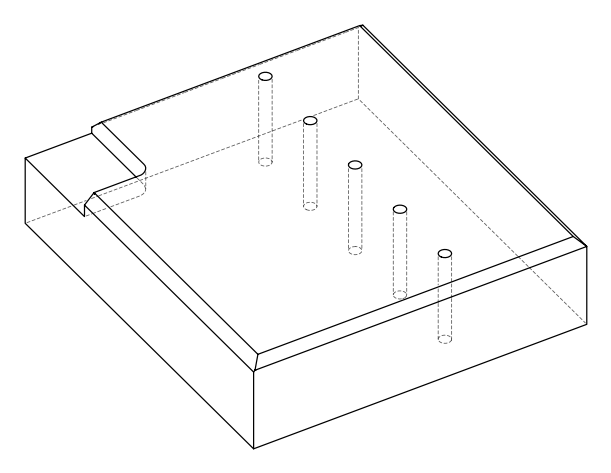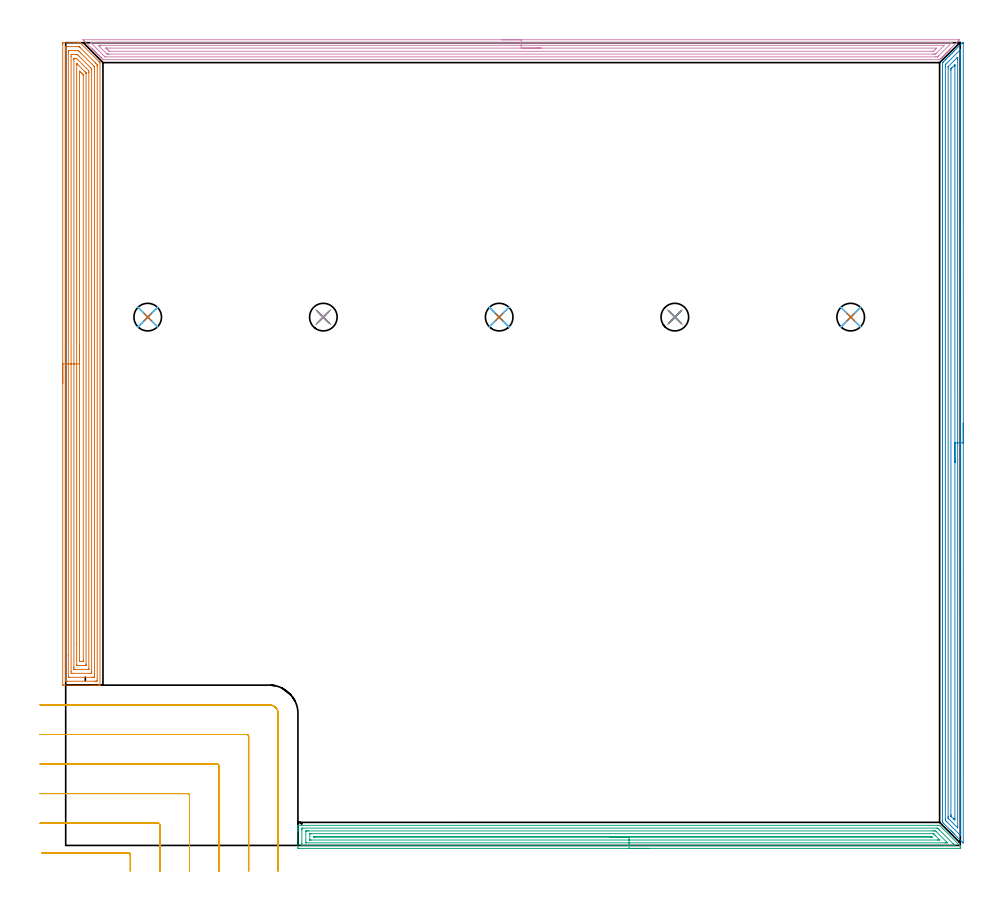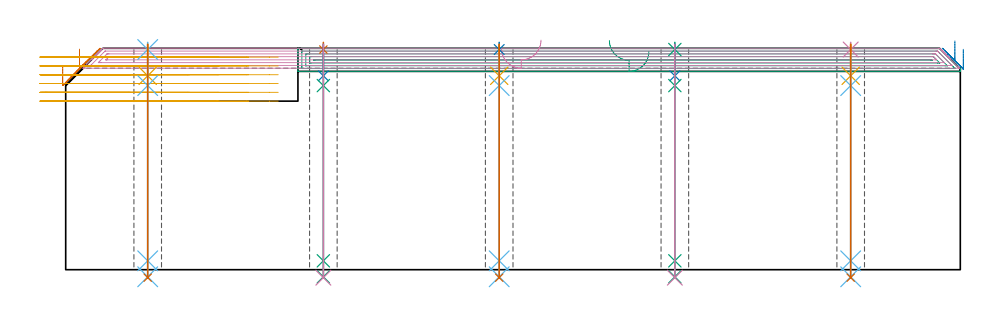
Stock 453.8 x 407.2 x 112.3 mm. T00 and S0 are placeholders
(PLAN: 25 operations, 17 tool changes, 74.8 min)
(1 AREA_MILL | FG_CHAMFER_SURFACE | UGT0205_001 | 18.42 min | 59586 mm3)
(2 AREA_MILL_1 | FG_CHAMFER_SURFACE_1 | UGT0205_001 | 12.93 min | 22441 mm3)
(3 AREA_MILL_2 | FG_CHAMFER_SURFACE_2 | UGT0205_001 | 13.43 min | 22994 mm3)
(4 AREA_MILL_3 | FG_CHAMFER_SURFACE_3 | UGT0205_001 | 14.14 min | 21994 mm3)
(5 MILL_CORNER_NOTCH_RECTANGULAR | CORNER_NOTCH_RECTANGULAR | UGT0201_136 | Follow Part, ap 5, ae 75% | 10.27 min | 253649 mm3)
(6 SPOT_DRILL | STEP1HOLE | NXT0321_9005460120000 | 0.03 min | 3 mm3)
(7 SPOT_DRILL_1 | STEP1HOLE_1 | NXT0321_9005460120000 | 0.03 min | 6 mm3)
(8 SPOT_DRILL_2 | STEP1HOLE_2 | NXT0321_9005460120000 | 0.03 min | 7 mm3)
(9 SPOT_DRILL_3 | STEP1HOLE_3 | NXT0321_9005460120000 | 0.03 min | 2 mm3)
(10 SPOT_DRILL_4 | STEP1HOLE_4 | NXT0321_9005460120000 | 0.03 min | 8 mm3)
(11 DRILL_BLIND_HOLE_INTO_CENTER | STEP1HOLE | NXT0301_064 | 0.07 min | 880 mm3)
(12 GUN_DRILL_THROUGH_HOLE | STEP1HOLE | UGT0307_006 | 0.55 min | 6271 mm3)
(13 DRILL_TO_ENLARGE_THROUGH_HOLE | STEP1HOLE | NXT0301_104 | 0.47 min | 10095 mm3)
(14 DRILL_BLIND_HOLE_INTO_CENTER_1 | STEP1HOLE_1 | NXT0301_064 | 0.07 min | 862 mm3)
(15 GUN_DRILL_THROUGH_HOLE_1 | STEP1HOLE_1 | UGT0307_006 | 0.55 min | 6275 mm3)
(16 DRILL_TO_ENLARGE_THROUGH_HOLE_1 | STEP1HOLE_1 | NXT0301_104 | 0.47 min | 10085 mm3)
(17 DRILL_BLIND_HOLE_INTO_CENTER_2 | STEP1HOLE_2 | NXT0301_064 | 0.07 min | 870 mm3)
(18 GUN_DRILL_THROUGH_HOLE_2 | STEP1HOLE_2 | UGT0307_006 | 0.55 min | 6302 mm3)
(19 DRILL_TO_ENLARGE_THROUGH_HOLE_2 | STEP1HOLE_2 | NXT0301_104 | 0.47 min | 10056 mm3)
(20 DRILL_BLIND_HOLE_INTO_CENTER_3 | STEP1HOLE_3 | NXT0301_064 | 0.07 min | 922 mm3)
(21 GUN_DRILL_THROUGH_HOLE_3 | STEP1HOLE_3 | UGT0307_006 | 0.55 min | 6230 mm3)
(22 DRILL_TO_ENLARGE_THROUGH_HOLE_3 | STEP1HOLE_3 | NXT0301_104 | 0.47 min | 10081 mm3)
(23 DRILL_BLIND_HOLE_INTO_CENTER_4 | STEP1HOLE_4 | NXT0301_064 | 0.07 min | 869 mm3)
(24 GUN_DRILL_THROUGH_HOLE_4 | STEP1HOLE_4 | UGT0307_006 | 0.55 min | 6276 mm3)
(25 DRILL_TO_ENLARGE_THROUGH_HOLE_4 | STEP1HOLE_4 | NXT0301_104 | 0.47 min | 10095 mm3)
(TOOL UGT0205_001 | Chamfer Mill 20 x 3 x 45 deg. | D20 FL50 Z2)
(TOOL UGT0201_136 | Carbide End Mill 20.0 | D20 FL30 Z4)
(TOOL NXT0321_9005460120000 | NC Spot Drill, 142deg, 12mm, Carbide, Uncoated | D12 PA142 FL30 Z2)
(TOOL NXT0301_064 | Carbide Drill 9.3mm [860.1-0930-028A1-MM 2214] | D9.3 PA140 FL47 Z2)
(TOOL UGT0307_006 | Gun Drill 9 mm | D9 PA130 FL24 Z1)
(TOOL NXT0301_104 | Carbide Drill 14mm [860.1-1400-112A1-MM 2214] | D14 PA140 FL123 Z2)
(OP 1 AREA_MILL)
G17 G21 G94 G90
T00 M6
G54
G17 G0 G90 X-1.5 Y234.25 S1061 M3
G43 Z122.3 H0
Z103.4
G94 G1 Y234.288 Z102.528 F250.
Y234.402 Z101.664
Y234.591 Z100.812
Y234.853 Z99.98
Y235.187 Z99.174
Y235.59 Z98.4
Y236.059 Z97.664
Y236.59 Z96.972
Y237.179 Z96.329
Y237.822 Z95.74
Y238.514 Z95.208
Y239.25 Z94.74
Y240.024 Z94.337
Y240.83 Z94.003
Y241.662 Z93.741
Y242.514 Z93.552
Y243.378 Z93.438
Y244.25 Z93.4
Y406.236
X-1.499 Y406.568 Z93.401
X-1.494 Y407.125 Z93.404
X-1.492 Y407.192 Z93.406
X-0.941 Y407.2 Z93.956
X4.394 Z99.288
X5.805 Z100.701
X6.172 Z101.066
X7.061 Z101.959
X7.291 Y407.198 Z102.188
X7.335 Y407.165 Z102.235
X16.875 Y397.625 Z111.774
X17.163 Y397.337 Z112.062
X17.408 Y397.087 Z112.291
X17.4 Y396.736 Z112.3
Y81.484
X17.397 Y81.31 Z112.288
X17.355 Y81.307 Z112.246
X16.939 Y81.3 Z111.839
X16.685 Z111.585
X15.952 Z110.847
X14.696 Z109.593
X13.285 Z108.18
X-1.203 Z93.695
X-1.492 Y81.31 Z93.406
X-1.499 Y81.599 Z93.399
Y81.616
X-1.5 Y244.25 Z93.4
X-0.086 Z94.814
Y403.886
X-0.084 Y404.78 Z94.816
X-0.083 Y404.811 Z94.817
X-0.052 Y405.19 Z94.848
X0.422 Y405.198 Z95.322
X0.837 Y405.199 Z95.737
X1.308 Y405.2 Z96.208
X6.172 Y405.199 Z101.072
X6.648 Y405.195 Z101.548
X6.851 Y405.187 Z101.751
X7.061 Y404.985 Z101.961
X7.27 Y404.78 Z102.17
X15.063 Y396.987 Z109.963
X15.318 Y396.731 Z110.218
X15.952 Y396.086 Z110.852
X15.981 Y395.837 Z110.881
X15.983 Y395.805 Z110.883
X15.986 Y394.942 Z110.886
Y84.615
X15.984 Y83.72 Z110.884
X15.983 Y83.689 Z110.883
X15.952 Y83.31 Z110.852
X15.478 Y83.303 Z110.378
X15.063 Y83.301 Z109.963
X14.592 Y83.3 Z109.492
X0.837 Y83.301 Z95.737
X0.363 Y83.303 Z95.263
X-0.052 Y83.31 Z94.848
X-0.083 Y83.72 Z94.817
X-0.084 Y83.752 Z94.816
X-0.086 Y84.615 Z94.814
Y244.25
X1.328 Z96.228
X1.329 Y402.097 Z96.229
X1.33 Y402.496 Z96.23
X1.333 Y402.991 Z96.233
X1.335 Y403.182 Z96.235
X1.524 Y403.194 Z96.424
X1.726 Y403.197 Z96.626
X2.408 Y403.2 Z97.308
X5.965 Y403.199 Z100.865
X6.172 Y403.195 Z101.072
X6.377 Y403.19 Z101.277
X6.598 Y402.991 Z101.498
X7.061 Y402.537 Z101.961
X7.504 Y402.097 Z102.404
X7.95 Y401.651 Z102.85
X14.174 Y395.426 Z109.074
X14.414 Y395.183 Z109.314
X14.534 Y395.058 Z109.434
X14.561 Y395.028 Z109.461
X14.565 Y394.998 Z109.465
X14.567 Y394.942 Z109.467
X14.571 Y394.543 Z109.471
Y86.403
X14.57 Y86.004 Z109.47
X14.567 Y85.509 Z109.467
X14.564 Y85.319 Z109.464
X14.376 Y85.306 Z109.276
X14.174 Y85.303 Z109.074
X13.492 Y85.3 Z108.392
X13.285 Z108.185
X1.726 Y85.301 Z96.626
X1.519 Y85.303 Z96.419
X1.38 Y85.307 Z96.28
X1.336 Y85.31 Z96.236
X1.334 Y85.328 Z96.234
X1.331 Y85.376 Z96.231
X1.329 Y85.509 Z96.229
X1.328 Y96.269 Z96.228
Y244.25
X2.743 Z97.643
Y400.308
X2.747 Y401.07 Z97.647
X2.749 Y401.175 Z97.649
X2.84 Y401.19 Z97.74
X3.061 Y401.194 Z97.961
X3.504 Y401.2 Z98.404
X5.283 Z100.183
X5.728 Y401.194 Z100.628
X5.948 Y401.19 Z100.848
X6.172 Y400.972 Z101.072
X6.843 Y400.308 Z101.743
X7.061 Y400.091 Z101.961
X12.396 Y394.755 Z107.296
X13.098 Y394.048 Z107.998
X13.145 Y393.995 Z108.045
X13.15 Y393.951 Z108.05
X13.153 Y393.856 Z108.053
X13.156 Y393.665 Z108.056
X13.157 Y393.282 Z108.057
Y393.154
Y88.192
X13.153 Y87.43 Z108.053
X13.15 Y87.325 Z108.05
X13.06 Y87.31 Z107.96
X12.839 Y87.306 Z107.739
X12.396 Y87.3 Z107.296
X3.504 Z98.404
X3.06 Y87.306 Z97.96
X2.84 Y87.31 Z97.74
X2.75 Y87.322 Z97.65
X2.743 Y88.192 Z97.643
Y244.25
X4.157 Z99.057
Y398.757
X4.16 Y398.996 Z99.06
X4.164 Y399.153 Z99.064
X4.167 Y399.191 Z99.067
X4.183 Y399.194 Z99.083
X4.224 Y399.196 Z99.124
X4.394 Y399.199 Z99.294
X4.607 Z99.507
X5.283 Y399.193 Z100.183
X5.505 Y399.19 Z100.405
X6.172 Y398.53 Z101.072
X10.617 Y394.085 Z105.517
X11.506 Y393.193 Z106.406
X11.544 Y393.154 Z106.444
X11.736 Y392.923 Z106.636
X11.741 Y392.259 Z106.641
X11.742 Y392.022 Z106.642
Y89.743
X11.74 Y89.504 Z106.64
X11.736 Y89.347 Z106.636
X11.733 Y89.309 Z106.633
X11.717 Y89.306 Z106.617
X11.676 Y89.304 Z106.576
X11.506 Y89.301 Z106.406
X11.294 Y89.3 Z106.194
X5.07 Z99.97
X4.394 Y89.303 Z99.294
X4.175 Y89.305 Z99.075
X4.163 Y89.316 Z99.063
X4.161 Y89.32 Z99.061
X4.157 Y89.98 Z99.057
Y90.218
Y244.25
X5.571 Z100.471
Y395.837
X5.573 Y396.439 Z100.473
X5.576 Y396.641 Z100.476
X5.577 Y396.66 Z100.477
X5.641 Y396.601 Z100.541
X5.77 Y396.479 Z100.67
X5.93 Y396.321 Z100.83
X6.172 Y396.081 Z101.072
X9.728 Y392.524 Z104.628
X9.991 Y392.259 Z104.891
X10.257 Y391.983 Z105.157
X10.322 Y391.914 Z105.222
X10.324 Y391.881 Z105.224
X10.327 Y391.806 Z105.227
X10.328 Y391.656 Z105.228
X10.329 Y92.06 Z105.229
X10.327 Y91.769 Z105.227
X10.324 Y91.467 Z105.224
X10.322 Y91.325 Z105.222
X10.186 Y91.309 Z105.086
X9.728 Y91.303 Z104.628
X9.305 Y91.3 Z104.205
X5.747 Y91.302 Z100.647
X5.595 Y91.308 Z100.495
X5.581 Y91.31 Z100.481
X5.578 Y91.323 Z100.478
X5.575 Y91.374 Z100.475
X5.572 Y91.478 Z100.472
X5.571 Y101.866 Z100.471
Y244.25
X6.985 Z101.885
Y392.335
X6.986 Y392.411 Z101.886
X6.99 Y392.563 Z101.89
X6.999 Y392.793 Z101.899
X7.061 Y392.735 Z101.961
X7.543 Y392.259 Z102.443
X7.95 Y391.853 Z102.85
X8.437 Y391.365 Z103.337
X8.839 Y390.957 Z103.739
X8.894 Y390.897 Z103.794
X8.908 Y390.698 Z103.808
X8.913 Y390.547 Z103.813
X8.914 Y390.471 Z103.814
Y93.558
X8.913 Y93.484 Z103.813
X8.908 Y93.407 Z103.808
X8.897 Y93.31 Z103.797
X8.839 Y93.308 Z103.739
X8.206 Y93.301 Z103.106
X7.061 Y93.3 Z101.961
X7.024 Y93.302 Z101.924
X7.003 Y93.305 Z101.903
X6.995 Y93.308 Z101.895
X6.992 Y93.331 Z101.892
X6.987 Y93.482 Z101.887
X6.986 Y93.558 Z101.886
X6.985 Y93.634 Z101.885
Y244.25
Y245.122 Z101.923
Y245.987 Z102.037
Y246.838 Z102.226
Y247.67 Z102.488
Y248.476 Z102.822
Y249.25 Z103.225
Y249.986 Z103.694
Y250.678 Z104.225
Y251.321 Z104.814
Y251.91 Z105.457
Y252.442 Z106.15
Y252.91 Z106.885
Y253.313 Z107.659
Y253.647 Z108.465
Y253.909 Z109.297
Y254.098 Z110.149
Y254.212 Z111.014
Y254.25 Z111.885
G0 Z122.3
M5
M2
(OP 2 AREA_MILL_1)
G17 G21 G94 G90
T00 M6
G54
G17 G0 G90 X455.3 Y214.2 S1061 M3
G43 Z122.3 H0
Z111.8
G94 G1 Y214.162 Z110.928 F250.
Y214.048 Z110.064
Y213.859 Z109.212
Y213.597 Z108.38
Y213.263 Z107.574
Y212.86 Z106.8
Y212.391 Z106.064
Y211.86 Z105.372
Y211.271 Z104.729
Y210.628 Z104.14
Y209.936 Z103.608
Y209.2 Z103.14
Y208.426 Z102.737
Y207.62 Z102.403
Y206.788 Z102.141
Y205.936 Z101.952
Y205.071 Z101.838
Y204.2 Z101.8
Y1.374
X455.293 Y1.219 Z101.806
X455.126 Y1.374 Z101.974
X455.103 Y1.397 Z101.997
X450.657 Y5.842 Z106.441
X450.489 Y6.008 Z106.605
X450.328 Y6.171 Z106.77
X450.21 Y6.289 Z106.888
X450.05 Y6.448 Z107.045
X449.895 Y6.604 Z107.202
X449.763 Y6.736 Z107.335
X449.611 Y6.887 Z107.485
X449.463 Y7.036 Z107.635
X449.316 Y7.183 Z107.781
X449.171 Y7.327 Z107.924
X449.031 Y7.468 Z108.067
X448.87 Y7.629 Z108.228
X448.732 Y7.766 Z108.364
X445.216 Y11.283 Z111.882
X444.851 Y11.65 Z112.248
X444.807 Y11.699 Z112.292
X444.8 Y12.544 Z112.3
Y396.779
X444.805 Y397.104 Z112.291
X444.926 Y397.226 Z112.172
X445.077 Y397.377 Z112.021
X445.216 Y397.518 Z111.879
X445.372 Y397.673 Z111.724
X446.095 Y398.395 Z111.001
X446.444 Y398.742 Z110.656
X446.635 Y398.933 Z110.465
X446.864 Y399.162 Z110.234
X446.974 Y399.273 Z110.122
X447.413 Y399.71 Z109.686
X447.853 Y400.151 Z109.243
X448.057 Y400.354 Z109.042
X448.114 Y400.41 Z108.986
X448.732 Y401.029 Z108.365
X448.948 Y401.243 Z108.152
X449.611 Y401.906 Z107.486
X449.783 Y402.077 Z107.317
X449.847 Y402.141 Z107.253
X450.489 Y402.784 Z106.608
X450.618 Y402.911 Z106.482
X454.768 Y407.056 Z102.331
X454.826 Y407.109 Z102.273
X454.884 Y407.159 Z102.215
X454.963 Y407.221 Z102.135
X455.103 Y407.209 Z101.996
X455.292 Y407.197 Z101.807
X455.296 Y407.16 Z101.804
X455.299 Y407.056 Z101.801
X455.3 Y406.844 Z101.8
Y204.2
X453.886 Z103.214
X453.885 Y5.517 Z103.215
Y5.395
X453.88 Y5.136 Z103.22
X453.879 Y5.088 Z103.221
X453.846 Y5.115 Z103.254
X453.8 Y5.156 Z103.3
X453.555 Y5.395 Z103.545
X446.974 Y11.977 Z110.126
X446.411 Y12.544 Z110.689
X446.221 Y12.742 Z110.879
X446.214 Y13.438 Z110.886
X446.215 Y394.992 Z110.885
X446.218 Y395.761 Z110.882
X446.221 Y395.886 Z110.879
X446.233 Y396.071 Z110.867
X446.355 Y396.197 Z110.745
X446.511 Y396.357 Z110.589
X446.931 Y396.78 Z110.169
X453.681 Y403.521 Z103.419
X453.765 Y403.603 Z103.335
X453.837 Y403.67 Z103.263
X453.877 Y403.706 Z103.223
X453.879 Y403.64 Z103.221
X453.885 Y403.157 Z103.215
X453.886 Y403.035 Z103.214
Y204.2
X452.472 Z104.628
X452.471 Y9.635 Z104.629
X452.47 Y8.97 Z104.63
X452.469 Y8.944 Z104.631
X452.434 Y8.97 Z104.666
X452.247 Y9.153 Z104.853
X447.962 Y13.438 Z109.138
X447.853 Y13.548 Z109.247
X447.663 Y13.746 Z109.437
X447.641 Y13.77 Z109.459
X447.635 Y13.83 Z109.465
X447.632 Y13.951 Z109.468
X447.63 Y14.103 Z109.471
X447.629 Y14.331
X447.628 Y14.559 Z109.472
X447.629 Y394.326 Z109.471
X447.634 Y394.992 Z109.466
X447.635 Y395.017 Z109.465
X447.65 Y395.038 Z109.45
X447.682 Y395.077 Z109.418
X447.725 Y395.123 Z109.375
X452.158 Y399.551 Z104.942
X452.247 Y399.637 Z104.853
X452.339 Y399.721 Z104.761
X452.465 Y399.823 Z104.635
X452.467 Y399.688 Z104.633
X452.47 Y399.46 Z104.63
X452.471 Y399.233 Z104.629
X452.472 Y398.567 Z104.628
Y204.2
X451.057 Z106.043
Y13.755
X451.055 Y13.438 Z106.045
X451.05 Y12.867 Z106.05
X450.489 Y13.367 Z106.611
X450.414 Y13.438 Z106.686
X449.422 Y14.428 Z107.678
X449.221 Y14.634 Z107.879
X449.08 Y14.781 Z108.02
X449.049 Y14.823 Z108.051
X449.047 Y14.837 Z108.053
X449.044 Y14.907 Z108.056
X449.043 Y15.225 Z108.057
Y15.802
Y393.205
X449.045 Y393.78 Z108.055
X449.048 Y393.94 Z108.052
X449.05 Y393.976 Z108.05
X449.07 Y394.007 Z108.03
X449.154 Y394.099 Z107.946
X449.383 Y394.331 Z107.717
X449.611 Y394.559 Z107.489
X450.712 Y395.659 Z106.388
X450.94 Y395.886 Z106.16
X450.978 Y395.92 Z106.122
X450.992 Y395.93 Z106.108
X451.05 Y395.959 Z106.05
X451.052 Y395.886 Z106.048
X451.055 Y395.627 Z106.045
X451.057 Y395.309 Z106.043
Y394.992
Y204.2
Y203.328 Z106.081
Y202.463 Z106.195
Y201.612 Z106.383
Y200.78 Z106.646
Y199.974 Z106.98
Y199.2 Z107.382
Y198.464 Z107.851
Y197.772 Z108.382
Y197.129 Z108.972
Y196.539 Z109.615
Y196.008 Z110.307
Y195.54 Z111.043
Y195.137 Z111.817
Y194.803 Z112.622
Y194.541 Z113.454
Y194.352 Z114.306
Y194.238 Z115.171
Y194.2 Z116.043
G0 Z122.3
M5
M2
(OP 3 AREA_MILL_2)
G17 G21 G94 G90
T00 M6
G54
G17 G0 G90 X295.8 Y-1.5 S1061 M3
G43 Z122.3 H0
Z110.6
G94 G1 X295.762 Z109.728 F250.
X295.648 Z108.864
X295.459 Z108.012
X295.197 Z107.18
X294.863 Z106.374
X294.46 Z105.6
X293.992 Z104.864
X293.46 Z104.172
X292.871 Z103.529
X292.228 Z102.94
X291.536 Z102.408
X290.8 Z101.94
X290.026 Z101.537
X289.22 Z101.203
X288.388 Z100.941
X287.536 Z100.752
X286.672 Z100.638
X285.8 Z100.6
X118.41
X118.045 Y-1.497 Z100.602
X117.81 Y-1.492 Z100.606
X117.8 Y-1.253 Z100.844
Y7.011 Z109.105
Y7.574 Z109.67
Y7.898 Z109.994
Y8.461 Z110.557
Y8.785 Z110.88
Y9.433 Z111.532
Y9.814 Z111.913
X117.807 Y10.17 Z112.261
X117.81 Y10.197 Z112.288
X117.963 Y10.2 Z112.3
X442.478
X443.306 Y10.194 Z112.292
X453.689 Y-0.188 Z101.911
X453.79 Y-0.299 Z101.795
X453.8 Y-0.409 Z101.69
Y-0.852 Z101.247
Y-1.211 Z100.889
X453.79 Y-1.493 Z100.605
X453.727 Y-1.5 Z100.6
X285.8
Y-0.086 Z102.014
X120.196
X119.81 Y-0.085 Z102.015
X119.803 Y0.305 Z102.405
X119.801 Y0.802 Z102.902
X119.8 Y1.195 Z103.295
X119.801 Y7.898 Z109.998
X119.802 Y8.288 Z110.388
X119.81 Y8.785 Z110.885
X120.194 Y8.786 Z110.886
X441.584
X442.253 Y8.785 Z110.885
X442.477 Y8.568 Z110.668
X443.152 Y7.898 Z109.998
X443.37 Y7.68 Z109.78
X450.248 Y0.802 Z102.902
X450.512 Y0.537 Z102.637
X451.123 Y-0.085 Z102.015
X450.513 Y-0.086 Z102.014
X285.8
Y1.328 Z103.428
X121.981 Y1.329 Z103.429
X121.86 Y1.33 Z103.43
X121.817 Y1.332 Z103.432
X121.812 Y1.334 Z103.434
X121.808 Y1.347 Z103.447
X121.804 Y1.39 Z103.49
X121.801 Y1.51 Z103.61
X121.8 Y1.689 Z103.789
X121.801 Y7.011 Z109.111
X121.803 Y7.187 Z109.287
X121.81 Y7.362 Z109.462
X121.981 Y7.365 Z109.465
X122.512 Y7.37 Z109.47
X122.873 Y7.371 Z109.471
X123.403
X439.799
X440.33
X440.692 Y7.369 Z109.469
X441.229 Y7.364 Z109.464
X441.585 Y7.016 Z109.116
X446.941 Y1.66 Z103.76
X447.127 Y1.47 Z103.57
X447.217 Y1.376 Z103.476
X447.252 Y1.337 Z103.437
X447.237 Y1.335 Z103.435
X447.155 Y1.332 Z103.432
X446.941 Y1.33 Z103.43
X446.411 Y1.329 Z103.429
X446.048 Y1.328 Z103.428
X285.8
Y2.743 Z104.843
X124.491
X123.89 Y2.748 Z104.848
X123.822 Y2.749 Z104.849
X123.81 Y2.753 Z104.853
X123.806 Y2.774 Z104.874
X123.803 Y2.824 Z104.924
X123.801 Y3.025 Z105.125
Y5.663 Z107.763
X123.804 Y5.877 Z107.977
X123.807 Y5.929 Z108.029
X123.81 Y5.95 Z108.05
X123.831 Y5.952 Z108.052
X123.936 Y5.955 Z108.055
X124.659 Y5.957 Z108.057
X124.826
X439.799
X439.968 Y5.956 Z108.056
X440.147 Y5.952 Z108.052
X440.188 Y5.95 Z108.05
X440.309 Y5.835 Z107.935
X440.464 Y5.684 Z107.784
X440.692 Y5.459 Z107.559
X440.915 Y5.237 Z107.337
X443.37 Y2.78 Z104.88
X443.389 Y2.756 Z104.856
X443.391 Y2.753 Z104.853
X443.37 Y2.75 Z104.85
X443.199 Y2.746 Z104.846
X442.477 Y2.743 Z104.843
X442.31
X285.8
Y4.157 Z106.257
X126.444
X126.25 Y4.158 Z106.258
X125.862 Y4.163 Z106.263
X125.816 Y4.164 Z106.264
X125.81 Y4.173 Z106.273
X125.805 Y4.203 Z106.303
X125.802 Y4.259 Z106.359
X125.801 Y4.35 Z106.45
X125.803 Y4.51 Z106.61
X125.806 Y4.529 Z106.629
X125.808 Y4.534 Z106.634
X125.824 Y4.536 Z106.636
X125.926 Y4.541 Z106.641
X126.056 Y4.542 Z106.642
X126.25 Y4.543 Z106.643
X438.712
X438.906 Y4.541 Z106.641
X439.1 Y4.538 Z106.638
X439.151 Y4.536 Z106.636
X439.179 Y4.513 Z106.613
X439.238 Y4.459 Z106.559
X439.347 Y4.35 Z106.45
X439.491 Y4.199 Z106.299
X439.513 Y4.163 Z106.263
X439.425 Y4.161 Z106.261
X439.295 Y4.159 Z106.259
X439.101 Y4.157 Z106.257
X438.906
X285.8
X284.928 Z106.295
X284.064 Z106.409
X283.212 Z106.598
X282.38 Z106.86
X281.574 Z107.194
X280.8 Z107.597
X280.064 Z108.065
X279.372 Z108.596
X278.729 Z109.186
X278.14 Z109.829
X277.608 Z110.521
X277.14 Z111.257
X276.737 Z112.031
X276.403 Z112.837
X276.141 Z113.669
X275.952 Z114.52
X275.838 Z115.385
X275.8 Z116.257
G0 Z122.3
M5
M2
(OP 4 AREA_MILL_3)
G17 G21 G94 G90
T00 M6
G54
G17 G0 G90 X221.1 Y408.7 S1061 M3
G43 Z122.3 H0
Z112.2
G94 G1 X221.138 Z111.328 F250.
X221.252 Z110.464
X221.441 Z109.612
X221.703 Z108.78
X222.037 Z107.974
X222.44 Z107.2
X222.908 Z106.464
X223.439 Z105.772
X224.029 Z105.129
X224.672 Z104.54
X225.364 Z104.009
X226.1 Z103.54
X226.874 Z103.137
X227.68 Z102.803
X228.512 Z102.541
X229.363 Z102.352
X230.228 Z102.238
X231.1 Z102.2
X453.171
X453.371 Y408.693 Z102.204
X453.381 Y408.691 Z102.205
X453.371 Y408.669 Z102.228
X452.905 Y408.205 Z102.695
X452.809 Y408.108 Z102.79
X452.775 Y408.074 Z102.825
X448.648 Y403.947 Z106.95
X448.604 Y403.903 Z106.996
X448.395 Y403.695 Z107.204
X448.351 Y403.65 Z107.247
X448.306 Y403.605 Z107.294
X448.099 Y403.398 Z107.501
X448.054 Y403.353 Z107.544
X448.008 Y403.307 Z107.592
X447.802 Y403.102 Z107.797
X447.757 Y403.056 Z107.841
X447.71 Y403.009 Z107.89
X447.506 Y402.805 Z108.094
X447.46 Y402.758 Z108.139
X447.412 Y402.711 Z108.188
X447.21 Y402.509 Z108.39
X447.163 Y402.461 Z108.436
X447.114 Y402.413 Z108.486
X446.913 Y402.213 Z108.686
X446.866 Y402.164 Z108.733
X446.816 Y402.115 Z108.784
X446.617 Y401.916 Z108.983
X446.568 Y401.867 Z109.03
X446.518 Y401.817 Z109.082
X446.32 Y401.62 Z109.279
X446.271 Y401.57 Z109.327
X446.22 Y401.519 Z109.38
X446.024 Y401.323 Z109.576
X445.974 Y401.273 Z109.624
X445.922 Y401.221 Z109.678
X445.728 Y401.027 Z109.872
X445.677 Y400.975 Z109.921
X445.624 Y400.924 Z109.975
X445.431 Y400.731 Z110.168
X445.38 Y400.678 Z110.219
X445.326 Y400.626 Z110.273
X445.135 Y400.434 Z110.465
X445.083 Y400.381 Z110.516
X445.028 Y400.328 Z110.571
X444.838 Y400.138 Z110.761
X444.785 Y400.084 Z110.813
X444.73 Y400.03 Z110.869
X444.542 Y399.841 Z111.057
X444.488 Y399.787 Z111.11
X444.432 Y399.732 Z111.167
X444.246 Y399.545 Z111.354
X444.191 Y399.49 Z111.407
X444.134 Y399.434 Z111.465
X443.949 Y399.249 Z111.65
X443.894 Y399.192 Z111.704
X443.836 Y399.135 Z111.763
X443.716 Y399.015 Z111.884
X443.43 Y398.73 Z112.167
X443.303 Y398.605 Z112.291
X442.942 Y398.6 Z112.3
X19.257
X18.897 Y398.605 Z112.291
X18.77 Y398.728 Z112.168
X18.306 Y399.192 Z111.704
X18.251 Y399.248 Z111.651
X18.065 Y399.434 Z111.465
X18.009 Y399.49 Z111.407
X17.955 Y399.545 Z111.354
X17.768 Y399.732 Z111.167
X17.712 Y399.787 Z111.11
X17.658 Y399.841 Z111.058
X17.47 Y400.03 Z110.869
X17.415 Y400.084 Z110.813
X17.362 Y400.138 Z110.761
X17.172 Y400.328 Z110.571
X17.117 Y400.381 Z110.516
X17.065 Y400.434 Z110.465
X16.874 Y400.626 Z110.273
X16.82 Y400.678 Z110.219
X16.769 Y400.73 Z110.169
X16.576 Y400.924 Z109.975
X16.523 Y400.975 Z109.921
X16.473 Y401.027 Z109.872
X16.278 Y401.222 Z109.677
X16.226 Y401.273 Z109.624
X16.176 Y401.323 Z109.576
X15.98 Y401.52 Z109.379
X15.929 Y401.57 Z109.327
X15.88 Y401.62 Z109.279
X15.682 Y401.818 Z109.081
X15.632 Y401.867 Z109.03
X15.583 Y401.916 Z108.983
X15.384 Y402.116 Z108.783
X15.334 Y402.164 Z108.733
X15.287 Y402.212 Z108.687
X15.086 Y402.413 Z108.485
X15.037 Y402.461 Z108.436
X14.991 Y402.509 Z108.39
X14.788 Y402.711 Z108.188
X14.74 Y402.758 Z108.139
X14.694 Y402.805 Z108.094
X14.49 Y403.009 Z107.89
X14.443 Y403.056 Z107.841
X14.398 Y403.102 Z107.797
X14.192 Y403.307 Z107.592
X14.146 Y403.353 Z107.544
X14.101 Y403.398 Z107.501
X13.894 Y403.605 Z107.294
X13.551 Y403.947 Z106.95
X13.509 Y403.991 Z106.908
X13.298 Y404.201 Z106.698
X9.391 Y408.108 Z102.79
X9.295 Y408.205 Z102.695
X9.127 Y408.373 Z102.527
X8.945 Y408.553 Z102.344
X8.829 Y408.674 Z102.223
X8.817 Y408.693 Z102.203
X8.829 Y408.699 Z102.199
X9.029 Y408.7 Z102.2
X231.1
Y407.286 Z103.614
X449.269
X449.409 Y407.284 Z103.616
X449.501 Y407.281 Z103.619
X449.522 Y407.279 Z103.621
Y407.277 Z103.623
X449.509 Y407.261 Z103.639
X449.466 Y407.216 Z103.684
X449.333 Y407.083 Z103.817
X442.942 Y400.692 Z110.208
X442.637 Y400.389 Z110.511
X442.326 Y400.084 Z110.816
X442.272 Y400.033 Z110.867
X442.187 Y400.021 Z110.879
X442.116 Y400.017 Z110.883
X442.049 Y400.015 Z110.885
X441.225 Y400.014 Z110.886
X20.151 Y400.015 Z110.885
X20.081 Y400.017 Z110.883
X19.947 Y400.021 Z110.879
X19.878 Y400.084 Z110.816
X19.257 Y400.694 Z110.206
X13. Y406.95 Z103.95
X12.737 Y407.216 Z103.684
X12.701 Y407.256 Z103.644
X12.687 Y407.273 Z103.627
X12.722 Y407.279 Z103.621
X12.861 Y407.284 Z103.616
X12.931 Y407.285 Z103.615
X231.1 Y407.286 Z103.614
Y405.872 Z105.028
X445.374 Y405.871 Z105.029
X445.624 Y405.868 Z105.032
X445.642 Y405.865 Z105.035
X445.652 Y405.862 Z105.038
X445.646 Y405.85 Z105.05
X445.639 Y405.84 Z105.06
X445.624 Y405.823 Z105.077
X441.668 Y401.867 Z109.033
X441.41 Y401.612 Z109.288
X441.322 Y401.527 Z109.373
X441.25 Y401.462 Z109.438
X441.206 Y401.435 Z109.465
X441.155 Y401.434 Z109.466
X440.699 Y401.43 Z109.47
X440.261 Y401.429 Z109.471
X439.807 Y401.428 Z109.472
X21.939 Y401.429 Z109.471
X21.483 Y401.43 Z109.47
X21.045 Y401.434 Z109.466
X20.987 Y401.435 Z109.465
X20.924 Y401.487 Z109.413
X20.793 Y401.613 Z109.287
X20.534 Y401.867 Z109.033
X17.47 Y404.929 Z105.971
X16.968 Y405.433 Z105.467
X16.576 Y405.83 Z105.07
X16.549 Y405.865 Z105.035
X16.576 Y405.866 Z105.034
X17.031 Y405.87 Z105.03
X17.47 Y405.871 Z105.029
X17.924 Y405.872 Z105.028
X231.1
Y404.457 Z106.443
X441.24 Y404.456 Z106.444
X441.782 Y404.45 Z106.45
X441.521 Y404.177 Z106.723
X441.365 Y404.017 Z106.883
X441.155 Y403.803 Z107.097
X440.63 Y403.282 Z107.618
X440.261 Y402.92 Z107.98
X440.171 Y402.849 Z108.051
X439.367 Y402.843 Z108.057
X439.282
X22.344
X22.141 Y402.845 Z108.055
X22.041 Y402.848 Z108.052
X22.019 Y402.849 Z108.051
X21.996 Y402.865 Z108.035
X21.939 Y402.914 Z107.986
X21.199 Y403.65 Z107.25
X21.045 Y403.804 Z107.096
X20.445 Y404.411 Z106.489
X20.413 Y404.447 Z106.453
X20.412 Y404.451 Z106.449
X20.424 Y404.453 Z106.447
X20.512 Y404.455 Z106.445
X20.69 Y404.457 Z106.443
X21.045
X231.1
X231.971 Z106.481
X232.836 Z106.595
X233.688 Z106.783
X234.52 Z107.046
X235.326 Z107.38
X236.1 Z107.782
X236.836 Z108.251
X237.528 Z108.782
X238.171 Z109.372
X238.76 Z110.015
X239.291 Z110.707
X239.76 Z111.443
X240.163 Z112.217
X240.497 Z113.023
X240.759 Z113.855
X240.948 Z114.706
X241.062 Z115.571
X241.1 Z116.443
G0 Z122.3
M5
M2
(OP 5 MILL_CORNER_NOTCH_RECTANGULAR)
G17 G21 G94 G90
T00 M6
G54
G17 G0 G90 X32.8 Y-13. S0 M3
G43 Z122.3 H0
Z107.833
G94 G1 Y-10. F250.
Y-4.693 F500.
G3 X31.807 Y-3.7 R1.
G1 X-9.29
X-12.29 F250.
G0 Z122.3
X47.8 Y-13.
Z107.833
G1 Y-10.
Y10.306 F500.
G3 X46.806 Y11.3 R1.
G1 X-10.
X-13. F250.
G0 Z122.3
X62.8 Y-13.
Z107.833
G1 Y-10.
Y25.306 F500.
G3 X61.806 Y26.3 R1.
G1 X-10.
X-13. F250.
G0 Z122.3
X77.8 Y-13.
Z107.833
G1 Y-10.
Y40.305 F500.
G3 X76.805 Y41.3 R1.
G1 X-10.
X-13. F250.
G0 Z122.3
X92.8 Y-13.
Z107.833
G1 Y-10.
Y55.305 F500.
G3 X91.805 Y56.3 R1.
G1 X-10.
X-13. F250.
G0 Z122.3
X107.8 Y-13.
Z107.833
G1 Y-10.
Y66.8 F500.
G3 X103.3 Y71.3 R4.5
G1 X-10.
X-13. F250.
G0 Z122.3
X32.8 Y-13.
Z103.367
G1 Y-10.
Y-4.693 F500.
G3 X31.807 Y-3.7 R1.
G1 X-9.29
X-12.29 F250.
G0 Z122.3
X47.8 Y-13.
Z103.367
G1 Y-10.
Y10.306 F500.
G3 X46.806 Y11.3 R1.
G1 X-10.
X-13. F250.
G0 Z122.3
X62.8 Y-13.
Z103.367
G1 Y-10.
Y25.306 F500.
G3 X61.806 Y26.3 R1.
G1 X-10.
X-13. F250.
G0 Z122.3
X77.8 Y-13.
Z103.367
G1 Y-10.
Y40.305 F500.
G3 X76.805 Y41.3 R1.
G1 X-10.
X-13. F250.
G0 Z122.3
X92.8 Y-13.
Z103.367
G1 Y-10.
Y55.305 F500.
G3 X91.805 Y56.3 R1.
G1 X-10.
X-13. F250.
G0 Z122.3
X107.8 Y-13.
Z103.367
G1 Y-10.
Y66.8 F500.
G3 X103.3 Y71.3 R4.5
G1 X-10.
X-13. F250.
G0 Z122.3
X32.8 Y-13.
Z98.9
G1 Y-10.
Y-4.693 F500.
G3 X31.807 Y-3.7 R1.
G1 X-9.29
X-12.29 F250.
G0 Z122.3
X47.8 Y-13.
Z98.9
G1 Y-10.
Y10.306 F500.
G3 X46.806 Y11.3 R1.
G1 X-10.
X-13. F250.
G0 Z122.3
X62.8 Y-13.
Z98.9
G1 Y-10.
Y25.306 F500.
G3 X61.806 Y26.3 R1.
G1 X-10.
X-13. F250.
G0 Z122.3
X77.8 Y-13.
Z98.9
G1 Y-10.
Y40.305 F500.
G3 X76.805 Y41.3 R1.
G1 X-10.
X-13. F250.
G0 Z122.3
X92.8 Y-13.
Z98.9
G1 Y-10.
Y55.305 F500.
G3 X91.805 Y56.3 R1.
G1 X-10.
X-13. F250.
G0 Z122.3
X107.8 Y-13.
Z98.9
G1 Y-10.
Y66.8 F500.
G3 X103.3 Y71.3 R4.5
G1 X-10.
X-13. F250.
G0 Z122.3
X32.8 Y-13.
Z94.433
G1 Y-10.
Y-4.693 F500.
G3 X31.807 Y-3.7 R1.
G1 X-9.29
X-12.29 F250.
G0 Z122.3
X47.8 Y-13.
Z94.433
G1 Y-10.
Y10.306 F500.
G3 X46.806 Y11.3 R1.
G1 X-10.
X-13. F250.
G0 Z122.3
X62.8 Y-13.
Z94.433
G1 Y-10.
Y25.306 F500.
G3 X61.806 Y26.3 R1.
G1 X-10.
X-13. F250.
G0 Z122.3
X77.8 Y-13.
Z94.433
G1 Y-10.
Y40.305 F500.
G3 X76.805 Y41.3 R1.
G1 X-10.
X-13. F250.
G0 Z122.3
X92.8 Y-13.
Z94.433
G1 Y-10.
Y55.305 F500.
G3 X91.805 Y56.3 R1.
G1 X-10.
X-13. F250.
G0 Z122.3
X107.8 Y-13.
Z94.433
G1 Y-10.
Y66.8 F500.
G3 X103.3 Y71.3 R4.5
G1 X-10.
X-13. F250.
G0 Z122.3
X32.8 Y-13.
Z89.967
G1 Y-10.
Y-4.693 F500.
G3 X31.807 Y-3.7 R1.
G1 X-9.29
X-12.29 F250.
G0 Z122.3
X47.8 Y-13.
Z89.967
G1 Y-10.
Y10.306 F500.
G3 X46.806 Y11.3 R1.
G1 X-10.
X-13. F250.
G0 Z122.3
X62.8 Y-13.
Z89.967
G1 Y-10.
Y25.306 F500.
G3 X61.806 Y26.3 R1.
G1 X-10.
X-13. F250.
G0 Z122.3
X77.8 Y-13.
Z89.967
G1 Y-10.
Y40.305 F500.
G3 X76.805 Y41.3 R1.
G1 X-10.
X-13. F250.
G0 Z122.3
X92.8 Y-13.
Z89.967
G1 Y-10.
Y55.305 F500.
G3 X91.805 Y56.3 R1.
G1 X-10.
X-13. F250.
G0 Z122.3
X107.8 Y-13.
Z89.967
G1 Y-10.
Y66.8 F500.
G3 X103.3 Y71.3 R4.5
G1 X-10.
X-13. F250.
G0 Z122.3
X32.8 Y-13.
Z85.5
G1 Y-10.
Y-4.693 F500.
G3 X31.807 Y-3.7 R1.
G1 X-9.29
X-12.29 F250.
G0 Z122.3
X47.8 Y-13.
Z85.5
G1 Y-10.
Y10.306 F500.
G3 X46.806 Y11.3 R1.
G1 X-10.
X-13. F250.
G0 Z122.3
X62.8 Y-13.
Z85.5
G1 Y-10.
Y25.306 F500.
G3 X61.806 Y26.3 R1.
G1 X-10.
X-13. F250.
G0 Z122.3
X77.8 Y-13.
Z85.5
G1 Y-10.
Y40.305 F500.
G3 X76.805 Y41.3 R1.
G1 X-10.
X-13. F250.
G0 Z122.3
X92.8 Y-13.
Z85.5
G1 Y-10.
Y55.305 F500.
G3 X91.805 Y56.3 R1.
G1 X-10.
X-13. F250.
G0 Z122.3
X107.8 Y-13.
Z85.5
G1 Y-10.
Y66.8 F500.
G3 X103.3 Y71.3 R4.5
G1 X-10.
X-13. F250.
G0 Z122.3
M5
M2
(OP 6 SPOT_DRILL)
G17 G21 G94 G90
T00 M6
G54
G17 G0 G90 X41.6 Y268. S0 M3
G43 Z122.3 H0
G94 G81 G98 Z111.689 F250. R115.3
G80
M5
M2
(OP 7 SPOT_DRILL_1)
G17 G21 G94 G90
T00 M6
G54
G17 G0 G90 X130.7 Y268. S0 M3
G43 Z122.3 H0
G94 G81 G98 Z111.689 F250. R115.3
G80
M5
M2
(OP 8 SPOT_DRILL_2)
G17 G21 G94 G90
T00 M6
G54
G17 G0 G90 X219.9 Y268. S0 M3
G43 Z122.3 H0
G94 G81 G98 Z111.689 F250. R115.3
G80
M5
M2
(OP 9 SPOT_DRILL_3)
G17 G21 G94 G90
T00 M6
G54
G17 G0 G90 X309. Y268. S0 M3
G43 Z122.3 H0
G94 G81 G98 Z111.689 F250. R115.3
G80
M5
M2
(OP 10 SPOT_DRILL_4)
G17 G21 G94 G90
T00 M6
G54
G17 G0 G90 X398.2 Y268. S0 M3
G43 Z122.3 H0
G94 G81 G98 Z111.689 F250. R115.3
G80
M5
M2
(OP 11 DRILL_BLIND_HOLE_INTO_CENTER)
G17 G21 G94 G90
T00 M6
G54
G17 G0 G90 X41.6 Y268. S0 M3
G43 Z122.3 H1
G94 G81 G98 Z98.35 F250. R114.3
G80
M5
M2
(OP 12 GUN_DRILL_THROUGH_HOLE)
G17 G21 G94 G90
T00 M6
G54
G17 G0 G90 X41.6 Y268. M8
G43 Z122.3 H0
Z109.04
S716 M3
G94 G1 Z93.389 F125. M26
G4 X.084
Z4.5 F250.
G4 X.084
Z-3.598 F125.
G4 X.084
M5
M9
G0 Z109.04
Z122.3
M2
(OP 13 DRILL_TO_ENLARGE_THROUGH_HOLE)
G17 G21 G94 G90
T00 M6
G54
G17 G0 G90 X41.6 Y268. S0 M3
G43 Z122.3 H1
G94 G73 G98 Z-4.048 F250. Q12.928 R114.3
G80
M5
M2
(OP 14 DRILL_BLIND_HOLE_INTO_CENTER_1)
G17 G21 G94 G90
T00 M6
G54
G17 G0 G90 X130.7 Y268. S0 M3
G43 Z122.3 H1
G94 G81 G98 Z98.35 F250. R114.3
G80
M5
M2
(OP 15 GUN_DRILL_THROUGH_HOLE_1)
G17 G21 G94 G90
T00 M6
G54
G17 G0 G90 X130.7 Y268. M8
G43 Z122.3 H0
Z109.04
S716 M3
G94 G1 Z93.389 F125. M26
G4 X.084
Z4.5 F250.
G4 X.084
Z-3.598 F125.
G4 X.084
M5
M9
G0 Z109.04
Z122.3
M2
(OP 16 DRILL_TO_ENLARGE_THROUGH_HOLE_1)
G17 G21 G94 G90
T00 M6
G54
G17 G0 G90 X130.7 Y268. S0 M3
G43 Z122.3 H1
G94 G73 G98 Z-4.048 F250. Q12.928 R114.3
G80
M5
M2
(OP 17 DRILL_BLIND_HOLE_INTO_CENTER_2)
G17 G21 G94 G90
T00 M6
G54
G17 G0 G90 X219.9 Y268. S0 M3
G43 Z122.3 H1
G94 G81 G98 Z98.35 F250. R114.3
G80
M5
M2
(OP 18 GUN_DRILL_THROUGH_HOLE_2)
G17 G21 G94 G90
T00 M6
G54
G17 G0 G90 X219.9 Y268. M8
G43 Z122.3 H0
Z109.04
S716 M3
G94 G1 Z93.389 F125. M26
G4 X.084
Z4.5 F250.
G4 X.084
Z-3.598 F125.
G4 X.084
M5
M9
G0 Z109.04
Z122.3
M2
(OP 19 DRILL_TO_ENLARGE_THROUGH_HOLE_2)
G17 G21 G94 G90
T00 M6
G54
G17 G0 G90 X219.9 Y268. S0 M3
G43 Z122.3 H1
G94 G73 G98 Z-4.048 F250. Q12.928 R114.3
G80
M5
M2
(OP 20 DRILL_BLIND_HOLE_INTO_CENTER_3)
G17 G21 G94 G90
T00 M6
G54
G17 G0 G90 X309. Y268. S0 M3
G43 Z122.3 H1
G94 G81 G98 Z98.35 F250. R114.3
G80
M5
M2
(OP 21 GUN_DRILL_THROUGH_HOLE_3)
G17 G21 G94 G90
T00 M6
G54
G17 G0 G90 X309. Y268. M8
G43 Z122.3 H0
Z109.04
S716 M3
G94 G1 Z93.389 F125. M26
G4 X.084
Z4.5 F250.
G4 X.084
Z-3.598 F125.
G4 X.084
M5
M9
G0 Z109.04
Z122.3
M2
(OP 22 DRILL_TO_ENLARGE_THROUGH_HOLE_3)
G17 G21 G94 G90
T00 M6
G54
G17 G0 G90 X309. Y268. S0 M3
G43 Z122.3 H1
G94 G73 G98 Z-4.048 F250. Q12.928 R114.3
G80
M5
M2
(OP 23 DRILL_BLIND_HOLE_INTO_CENTER_4)
G17 G21 G94 G90
T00 M6
G54
G17 G0 G90 X398.2 Y268. S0 M3
G43 Z122.3 H1
G94 G81 G98 Z98.35 F250. R114.3
G80
M5
M2
(OP 24 GUN_DRILL_THROUGH_HOLE_4)
G17 G21 G94 G90
T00 M6
G54
G17 G0 G90 X398.2 Y268. M8
G43 Z122.3 H0
Z109.04
S716 M3
G94 G1 Z93.389 F125. M26
G4 X.084
Z4.5 F250.
G4 X.084
Z-3.598 F125.
G4 X.084
M5
M9
G0 Z109.04
Z122.3
M2
(OP 25 DRILL_TO_ENLARGE_THROUGH_HOLE_4)
G17 G21 G94 G90
T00 M6
G54
G17 G0 G90 X398.2 Y268. S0 M3
G43 Z122.3 H1
G94 G73 G98 Z-4.048 F250. Q12.928 R114.3
G80
M5
M2
